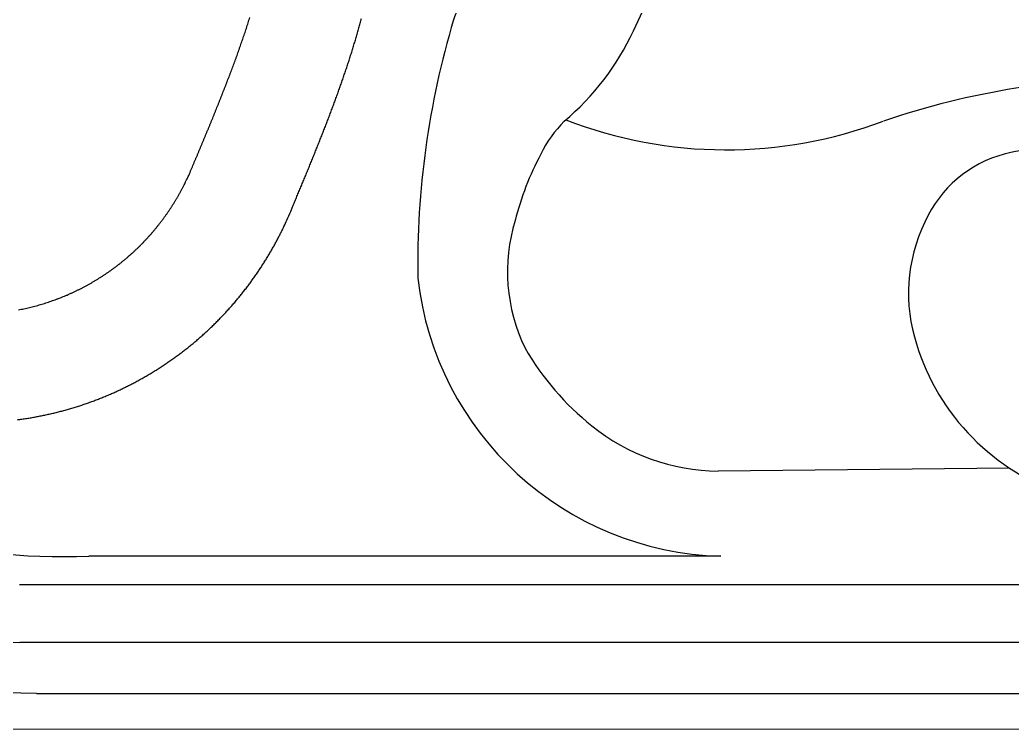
# Model space of a CAD drawing. Extents: x 938 to 1031, y 781 to 934.
# Drawn here: x 952.56 to 969.61, y 799.13 to 811.34 of the extents above; entities that cross this region are included whole.
import ezdxf

# ---------------------------------------------------------------- set-up
doc = ezdxf.new("R2010")
doc.units = 0
doc.header["$MEASUREMENT"] = 0
for name, color, linetype in [('1', 4, 'Continuous'), ('204', 7, 'Continuous'), ('Layer1', 3, 'Continuous')]:
    doc.layers.add(name, color=color, linetype=linetype)

# ---------------------------------------------------------------- blocks, each defined once
blk = doc.blocks.new('FL')
at = {"layer": '204', "color": 4, "linetype": 'Continuous'}
for points in [[(2.815, -4.696), (2.834, -4.651, 0.000015), (2.852, -4.606, 0.000008), (2.871, -4.56, 0.000014), (2.89, -4.515, 0.000034), (2.909, -4.47, 0.000049), (2.928, -4.425, 0.000062), (2.947, -4.379, 0.000074), (2.966, -4.334, 0.000089), (2.985, -4.289, 0.000102), (3.004, -4.244, 0.000116), (3.023, -4.198, 0.000129), (3.042, -4.153, 0.000143), (3.061, -4.108, 0.000156), (3.079, -4.062, 0.00017), (3.098, -4.017, 0.000183), (3.117, -3.972, 0.000198), (3.136, -3.926, 0.00021), (3.154, -3.881, 0.000225), (3.173, -3.835, 0.000238), (3.191, -3.79, 0.000252), (3.21, -3.744, 0.000266), (3.228, -3.699, 0.000283), (3.247, -3.653, 0.000298), (3.265, -3.608, 0.000315), (3.284, -3.562, 0.00033), (3.302, -3.516, 0.000346), (3.32, -3.471, 0.000361), (3.338, -3.425, 0.000378), (3.356, -3.379, 0.000393), (3.374, -3.334, 0.00041), (3.392, -3.288, 0.000425), (3.41, -3.242, 0.000442), (3.428, -3.196, 0.000457), (3.445, -3.15, 0.000474), (3.463, -3.104, 0.000489), (3.48, -3.058, 0.000506), (3.498, -3.012, 0.00052), (3.515, -2.966, 0.000537), (3.532, -2.92, 0.000552), (3.549, -2.874, 0.000569), (3.566, -2.828, 0.000585), (3.583, -2.782, 0.000606), (3.6, -2.735, 0.000624), (3.617, -2.689, 0.000644), (3.633, -2.643, 0.000662), (3.65, -2.596, 0.000682), (3.666, -2.55, 0.0007), (3.682, -2.503, 0.00072), (3.698, -2.457, 0.000738), (3.714, -2.41, 0.000758), (3.73, -2.363, 0.000776), (3.745, -2.317, 0.000797), (3.761, -2.27, 0.000815), (3.776, -2.223, 0.000835), (3.791, -2.176, 0.000853), (3.806, -2.129, 0.000873), (3.821, -2.082, 0.000891)], [(4.522, -5.416), (4.556, -5.336, 0.00006), (4.589, -5.256, 0.000042), (4.622, -5.176, 0.000059), (4.656, -5.096, 0.000118), (4.689, -5.016, 0.000161), (4.722, -4.937, 0.0002), (4.755, -4.857, 0.000236), (4.788, -4.777, 0.00028), (4.821, -4.697, 0.000319), (4.854, -4.617, 0.000361), (4.886, -4.537, 0.000399), (4.919, -4.457, 0.000443), (4.951, -4.377, 0.000481), (4.983, -4.296, 0.000524), (5.015, -4.216, 0.000562), (5.047, -4.136, 0.000605), (5.079, -4.056, 0.000644), (5.11, -3.975, 0.000687), (5.141, -3.895, 0.000725), (5.172, -3.814, 0.000769), (5.203, -3.734, 0.000807), (5.233, -3.653, 0.000851), (5.263, -3.572, 0.000889), (5.293, -3.491, 0.000933), (5.323, -3.41, 0.000971), (5.352, -3.329, 0.001015), (5.38, -3.248, 0.001053), (5.409, -3.167, 0.001097), (5.437, -3.085, 0.001135), (5.465, -3.004, 0.001179), (5.492, -2.922, 0.001217), (5.519, -2.841, 0.001259), (5.545, -2.759, 0.001299), (5.571, -2.677, 0.001345), (5.597, -2.594, 0.00138), (5.622, -2.512, 0.001414), (5.646, -2.43, 0.001468), (5.67, -2.347, 0.001549), (5.694, -2.264, 0.001538), (5.717, -2.182, 0.001464), (5.739, -2.099, 0.001676)], [(-0.156, -7.108, 0.002985), (-0.108, -7.099, 0.002983), (-0.06, -7.089, 0.002981), (-0.013, -7.079, 0.002981), (0.035, -7.067, 0.002981), (0.082, -7.056, 0.00298), (0.129, -7.044, 0.002979), (0.176, -7.031, 0.002991), (0.222, -7.017, 0.003021), (0.269, -7.004, 0.003031), (0.315, -6.989, 0.003023), (0.362, -6.974, 0.003019), (0.408, -6.958, 0.003016), (0.453, -6.942, 0.003014), (0.499, -6.926, 0.003011), (0.545, -6.908, 0.00301), (0.59, -6.89, 0.003009), (0.635, -6.872, 0.003008), (0.68, -6.853, 0.003008), (0.724, -6.834, 0.003008), (0.768, -6.814, 0.003009), (0.813, -6.793, 0.00301), (0.856, -6.772, 0.003012), (0.9, -6.751, 0.003011), (0.943, -6.728, 0.003007), (0.986, -6.706, 0.003003), (1.029, -6.683, 0.003), (1.071, -6.659, 0.002997), (1.114, -6.635, 0.002994), (1.155, -6.61, 0.002992), (1.197, -6.585, 0.00299), (1.238, -6.559, 0.002989), (1.279, -6.533, 0.002988), (1.32, -6.507, 0.002988), (1.36, -6.479, 0.002988), (1.4, -6.452, 0.002988), (1.44, -6.424, 0.002989), (1.479, -6.395, 0.002989), (1.518, -6.366, 0.002989), (1.557, -6.337, 0.002988), (1.595, -6.307, 0.002986), (1.633, -6.276, 0.002985), (1.671, -6.245, 0.002984), (1.708, -6.214, 0.002984), (1.744, -6.182, 0.002984), (1.781, -6.15, 0.002985), (1.817, -6.117, 0.002986), (1.852, -6.084, 0.002988), (1.888, -6.051, 0.00299), (1.923, -6.017, 0.002992), (1.957, -5.982, 0.002996), (1.991, -5.948, 0.002999), (2.024, -5.912, 0.003003), (2.058, -5.877, 0.003003), (2.09, -5.841, 0.002998), (2.123, -5.805, 0.002995), (2.154, -5.768, 0.002992), (2.186, -5.731, 0.002989), (2.217, -5.693, 0.002986), (2.247, -5.655, 0.002984), (2.277, -5.617, 0.002982), (2.307, -5.579, 0.002982), (2.336, -5.54, 0.002981), (2.364, -5.5, 0.00298), (2.393, -5.461, 0.002979), (2.42, -5.421, 0.002981), (2.447, -5.38, 0.002988), (2.474, -5.34, 0.002981), (2.5, -5.299, 0.002961), (2.526, -5.258, 0.002984), (2.551, -5.216, 0.003039), (2.576, -5.174, 0.002949), (2.6, -5.132, 0.002752), (2.624, -5.09, 0.003033), (2.647, -5.047, 0.003611), (2.671, -5.003, 0.002741), (2.692, -4.961, 0.000943), (2.712, -4.923, 0.003861), (2.735, -4.874, 0.006645), (2.77, -4.797, 0.00325), (2.815, -4.696, 0.001722)], [(-0.172, -8.996, 0.003315), (-0.094, -8.985, 0.003318), (-0.015, -8.973, 0.00332), (0.063, -8.961, 0.003327), (0.141, -8.947, 0.003331), (0.219, -8.932, 0.003341), (0.297, -8.916, 0.003348), (0.375, -8.899, 0.00336), (0.453, -8.881, 0.003371), (0.531, -8.862, 0.003388), (0.608, -8.842, 0.003397), (0.685, -8.82, 0.003405), (0.763, -8.798, 0.003404), (0.84, -8.774, 0.003396), (0.916, -8.75, 0.00339), (0.993, -8.724, 0.003388), (1.069, -8.697, 0.003387), (1.145, -8.67, 0.003388), (1.22, -8.641, 0.00339), (1.295, -8.611, 0.003394), (1.37, -8.58, 0.003399), (1.444, -8.548, 0.003406), (1.518, -8.515, 0.003414), (1.592, -8.481, 0.003428), (1.664, -8.446, 0.003434), (1.737, -8.41, 0.003434), (1.809, -8.373, 0.003428), (1.88, -8.335, 0.003414), (1.951, -8.296, 0.003406), (2.022, -8.256, 0.003399), (2.091, -8.216, 0.003394), (2.161, -8.174, 0.00339), (2.229, -8.131, 0.003388), (2.297, -8.088, 0.003387), (2.364, -8.043, 0.003388), (2.431, -7.998, 0.00339), (2.497, -7.952, 0.003396), (2.562, -7.905, 0.003404), (2.626, -7.857, 0.003405), (2.69, -7.808, 0.003397), (2.753, -7.759, 0.003388), (2.815, -7.709, 0.003371), (2.877, -7.658, 0.00336), (2.937, -7.606, 0.003348), (2.997, -7.554, 0.003341), (3.056, -7.5, 0.003331), (3.114, -7.447, 0.003327), (3.171, -7.392, 0.00332), (3.228, -7.337, 0.003318), (3.283, -7.281, 0.003315), (3.338, -7.225, 0.003316), (3.392, -7.168, 0.003318), (3.445, -7.11, 0.003315), (3.497, -7.052, 0.003301), (3.548, -6.994, 0.003289), (3.598, -6.935, 0.00327), (3.647, -6.875, 0.003257), (3.696, -6.815, 0.003242), (3.743, -6.755, 0.003232), (3.79, -6.694, 0.003219), (3.835, -6.632, 0.003211), (3.88, -6.571, 0.003199), (3.924, -6.509, 0.003195), (3.967, -6.446, 0.003192), (4.008, -6.383, 0.003182), (4.049, -6.32, 0.003159), (4.089, -6.257, 0.003178), (4.128, -6.193, 0.003219), (4.166, -6.129, 0.003121), (4.203, -6.065, 0.002908), (4.239, -6.002, 0.003177), (4.274, -5.937, 0.003739), (4.31, -5.87, 0.002863), (4.342, -5.807, 0.001051), (4.371, -5.75, 0.003952), (4.406, -5.677, 0.006754), (4.457, -5.564, 0.003342), (4.522, -5.416, 0.001791)]]:
    blk.add_lwpolyline(points, format="xyb", dxfattribs=at)
blk = doc.blocks.new('FL1')
at = {"layer": '1', "color": 1, "linetype": 'ByBlock'}
blk.add_blockref('FL', (9.20327, -9.688338), dxfattribs=at)
blk = doc.blocks.new('19-KKN HL')
at = {"layer": '1', "linetype": 'Continuous'}
blk.add_lwpolyline([(93, 5.952, -0.234198), (87.028, -0.02), (5.92, -0.001, -0.232764), (0, 5.952), (0, 85.009, -0.234198), (5.972, 90.98), (87.028, 90.98, -0.234198), (93, 85.009)], format="xyb", close=True, dxfattribs=at)
at = {"layer": 'Layer1', "linetype": 'Continuous'}
for p, q in [((31.158, 4.484), (26.162, 4.43)), ((26.207, 2.971), (15.349, 2.971)), ((14.157, 2.485), (34.624, 2.48)), ((36.285, 1.485), (14.163, 1.485)), ((14.449, 0.612), (78.495, 0.595))]:
    blk.add_line(p, q, dxfattribs=at)
for centre, radius, start, end in [((14.73, 16.938), 11.131, 333.6517, 349.2557), ((14.5, 14.481), 13, 180.0005, 268.5127), ((23.766, 11.517), 2.253, 139.677, 162.6792), ((35.647, 7.984), 14.648, 163.3196, 180.9167), ((20.576, 13.928), 4.558, 310.1754, 334.9468), ((33.615, -3.3), 14.503, 89.9998, 108.5577), ((24.962, 8.982), 2.056, 134.6638, 154.0743), ((26.297, 17.591), 7.637, 248.8623, 290.7174), ((33.628, -2.616), 12.76, 95.0633, 101.0248), ((31.613, 7.88), 2.072, 101.8409, 152.7363), ((27.805, 7.418), 5.3, 152.3014, 165.5671), ((14.916, 14.87), 11.907, 208.7334, 272.0852), ((25.545, 7.86), 3.004, 162.9823, 205.907), ((32.245, 7.488), 2.814, 151.5284, 195.456), ((26.349, 8.351), 5.382, 186.415, 268.4926), ((33.336, 7.777), 3.943, 195.2864, 250.5405), ((26.989, 8.945), 4.79, 210.0471, 231.2731), ((26.208, 7.971), 3.541, 231.2731, 269.2678), ((13.233, -42.055), 42.684, 88.3677, 99.8644)]:
    blk.add_arc(centre, radius, start, end, dxfattribs=at)
at = {"layer": '1', "color": 1, "linetype": 'ByBlock'}
blk.add_blockref('FL1', (5.091, 24), dxfattribs=at)

msp = doc.modelspace()

# ---------------------------------------------------------------- block references
at = {"layer": '1'}
msp.add_blockref('19-KKN HL', (938.393, 799.148), dxfattribs=at)

doc.saveas('drawing.dxf')
